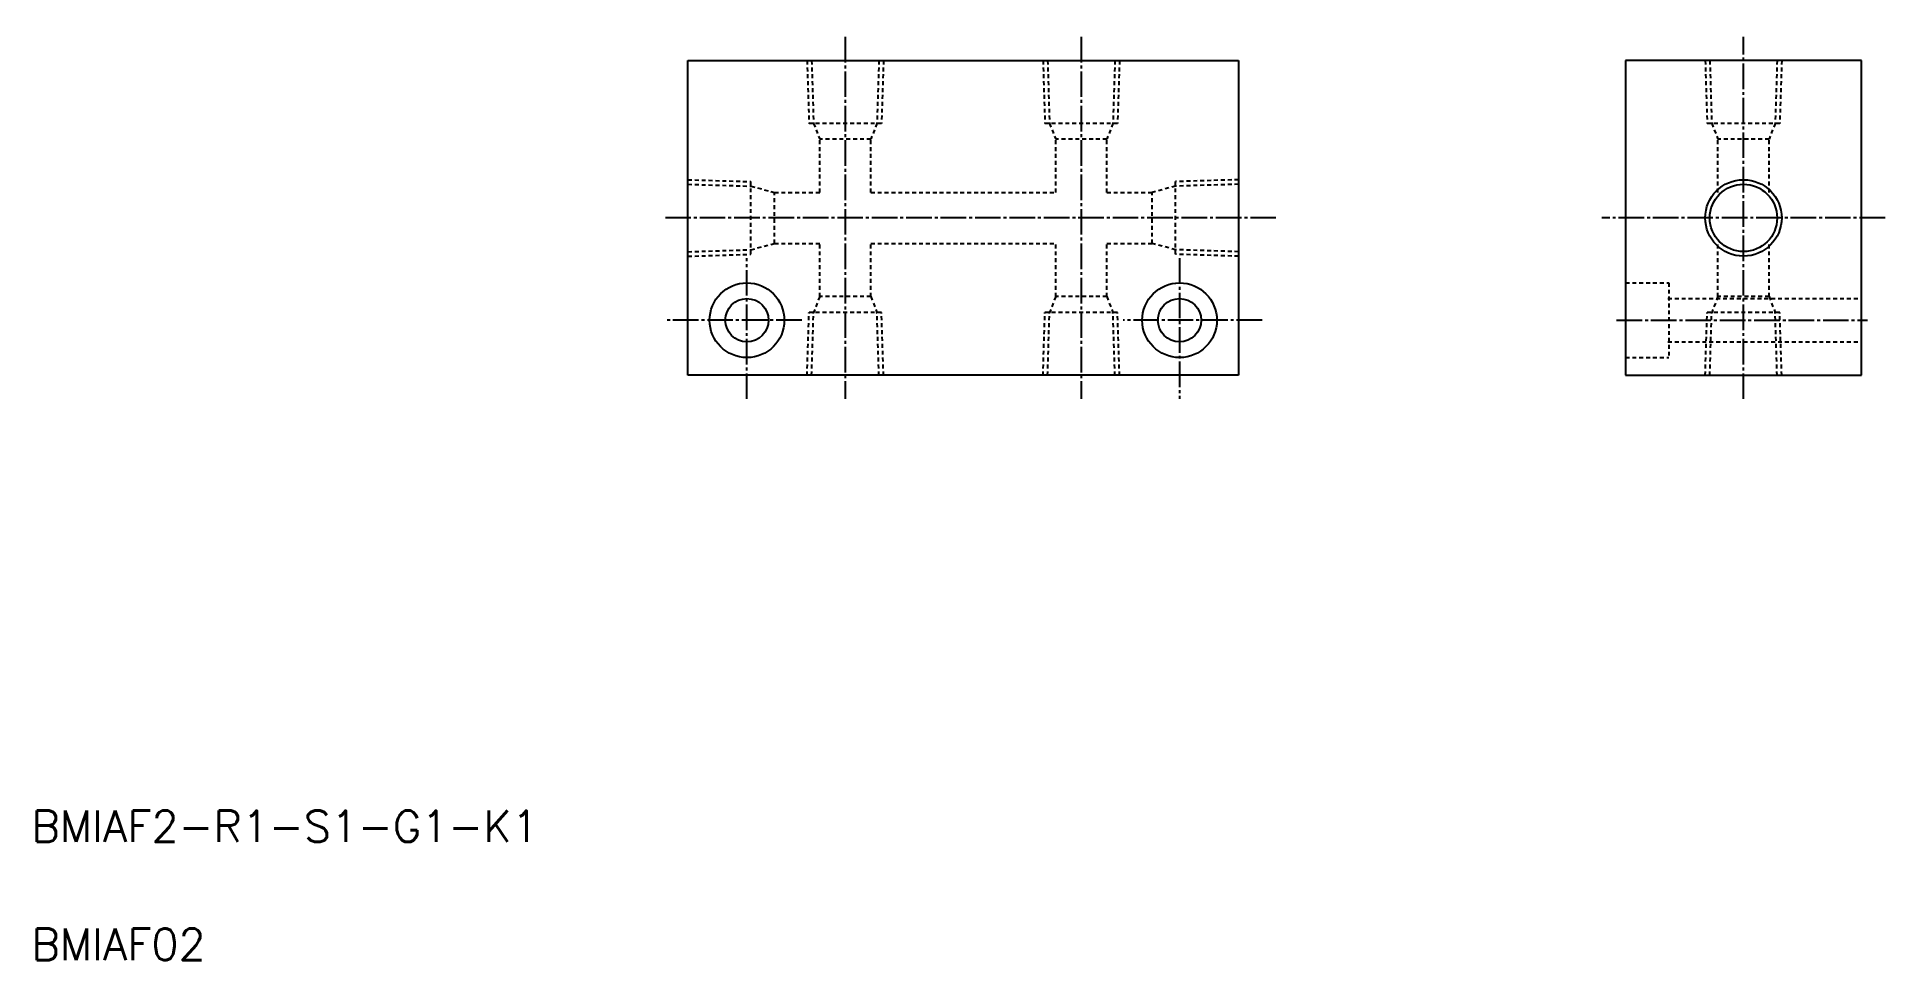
# Model space of a CAD drawing. Extents: x 11 to 246, y 10 to 127.
import ezdxf

# ---------------------------------------------------------------- set-up
doc = ezdxf.new("R2010")
doc.units = 0
doc.header["$LTSCALE"] = 0.25
doc.linetypes.add('CENTER', pattern=[17.5, 13, -1.5, 1.5, -1.5])
doc.linetypes.add('DASHED', pattern=[3.5, 2, -1.5])
doc.layers.get('0').update_dxf_attribs({"linetype": 'CONTINUOUS'})
doc.layers.add('CENTER', color=1, linetype='CENTER')
doc.styles.get("Standard").update_dxf_attribs({"font": 'txt.shx', "height": 3.2})

msp = doc.modelspace()

# ---------------------------------------------------------------- linework, layer by layer
for p, q in [((93.45, 124.31), (163.45, 124.31)), ((93.45, 84.31), (93.45, 124.31)), ((163.45, 124.31), (163.45, 84.31)), ((242.64, 124.31), (212.64, 124.31)), ((212.64, 124.31), (212.64, 84.31)), ((242.64, 84.31), (242.64, 124.31)), ((231.09, 93.81), (231.09, 93.81)), ((231.28, 93.31), (231.28, 93.31)), ((163.45, 84.31), (93.45, 84.31)), ((212.64, 84.31), (242.64, 84.31))]:
    msp.add_line(p, q)
at = {"color": 3, "linetype": 'DASHED'}
for p, q in [((108.59, 124.31), (108.84, 116.31)), ((109.17, 124.31), (109.42, 116.31)), ((117.73, 124.31), (117.48, 116.31)), ((118.31, 124.31), (118.06, 116.31)), ((138.59, 124.31), (138.84, 116.31)), ((139.17, 124.31), (139.42, 116.31)), ((147.73, 124.31), (147.48, 116.31)), ((148.31, 124.31), (148.06, 116.31)), ((222.78, 124.31), (223.03, 116.31)), ((223.36, 124.31), (223.61, 116.31)), ((231.92, 124.31), (231.67, 116.31)), ((232.5, 124.31), (232.25, 116.31)), ((118.06, 116.31), (108.84, 116.31)), ((109.42, 116.31), (110.2, 114.31)), ((117.48, 116.31), (116.7, 114.31)), ((148.06, 116.31), (138.84, 116.31)), ((139.42, 116.31), (140.2, 114.31)), ((147.48, 116.31), (146.7, 114.31)), ((232.25, 116.31), (223.03, 116.31)), ((223.61, 116.31), (224.39, 114.31)), ((231.67, 116.31), (230.89, 114.31)), ((116.7, 114.31), (110.2, 114.31)), ((110.2, 107.56), (110.2, 114.31)), ((116.7, 107.56), (116.7, 114.31)), ((140.2, 107.56), (140.2, 114.31)), ((146.7, 114.31), (140.2, 114.31)), ((146.7, 107.56), (146.7, 114.31)), ((230.89, 114.31), (224.39, 114.31)), ((224.39, 107.56), (224.39, 114.31)), ((230.89, 107.56), (230.89, 114.31)), ((93.45, 109.17), (101.45, 108.92)), ((93.45, 108.59), (101.45, 108.34)), ((101.45, 99.69), (101.45, 108.92)), ((101.45, 108.34), (104.45, 107.56)), ((155.45, 108.34), (152.45, 107.56)), ((163.45, 109.17), (155.45, 108.92)), ((155.45, 99.69), (155.45, 108.92)), ((163.45, 108.59), (155.45, 108.34)), ((104.45, 101.06), (104.45, 107.56)), ((104.45, 107.56), (110.2, 107.56)), ((116.7, 107.56), (140.2, 107.56)), ((146.7, 107.56), (152.45, 107.56)), ((152.45, 101.06), (152.45, 107.56)), ((101.45, 100.27), (104.45, 101.06)), ((104.45, 101.06), (110.2, 101.06)), ((110.2, 94.31), (110.2, 101.06)), ((116.7, 101.06), (140.2, 101.06)), ((116.7, 94.31), (116.7, 101.06)), ((140.2, 94.31), (140.2, 101.06)), ((146.7, 101.06), (152.45, 101.06)), ((146.7, 94.31), (146.7, 101.06)), ((155.45, 100.27), (152.45, 101.06)), ((224.39, 94.31), (224.39, 101.06)), ((230.89, 94.31), (230.89, 101.06)), ((93.45, 100.02), (101.45, 100.27)), ((93.45, 99.44), (101.45, 99.69)), ((163.45, 100.02), (155.45, 100.27)), ((163.45, 99.44), (155.45, 99.69)), ((110.2, 94.31), (109.42, 92.31)), ((116.7, 94.31), (110.2, 94.31)), ((116.7, 94.31), (117.48, 92.31)), ((140.2, 94.31), (139.42, 92.31)), ((146.7, 94.31), (140.2, 94.31)), ((146.7, 94.31), (147.48, 92.31)), ((212.64, 96.06), (218.14, 96.06)), ((218.04, 94.06), (242.64, 94.06)), ((218.14, 96.06), (218.14, 86.56)), ((224.39, 94.31), (223.61, 92.31)), ((230.89, 94.31), (224.39, 94.31)), ((230.89, 94.31), (231.67, 92.31)), ((108.59, 84.31), (108.84, 92.31)), ((118.06, 92.31), (108.84, 92.31)), ((109.17, 84.31), (109.42, 92.31)), ((117.73, 84.31), (117.48, 92.31)), ((118.31, 84.31), (118.06, 92.31)), ((138.59, 84.31), (138.84, 92.31)), ((148.06, 92.31), (138.84, 92.31)), ((139.17, 84.31), (139.42, 92.31)), ((147.73, 84.31), (147.48, 92.31)), ((148.31, 84.31), (148.06, 92.31)), ((222.78, 84.31), (223.03, 92.31)), ((232.25, 92.31), (223.03, 92.31)), ((223.36, 84.31), (223.61, 92.31)), ((231.92, 84.31), (231.67, 92.31)), ((232.5, 84.31), (232.25, 92.31)), ((218.04, 88.56), (242.64, 88.56)), ((212.64, 86.56), (218.14, 86.56))]:
    msp.add_line(p, q, dxfattribs=at)
at = {"color": 3}
msp.add_circle((227.64, 104.31), 4.86, dxfattribs=at)
for centre, radius in [((227.64, 104.31), 4.28), ((100.95, 91.31), 4.75), ((100.95, 91.31), 2.75), ((155.95, 91.31), 4.75), ((155.95, 91.31), 2.75)]:
    msp.add_circle(centre, radius)
at = {"layer": 'CENTER', "color": 1, "linetype": 'CENTER'}
for p, q in [((113.45, 127.31), (113.45, 81.31)), ((143.45, 127.31), (143.45, 81.31)), ((227.64, 81.31), (227.64, 127.31)), ((168.2, 104.31), (90.45, 104.31)), ((245.64, 104.31), (209.64, 104.31)), ((100.95, 81.31), (100.95, 99.18)), ((155.95, 99.18), (155.95, 81.31)), ((107.92, 91.31), (90.45, 91.31)), ((166.45, 91.31), (148.79, 91.31)), ((211.51, 91.31), (243.4, 91.31))]:
    msp.add_line(p, q, dxfattribs=at)

# ---------------------------------------------------------------- texts
for s, p in [('BMIAF2-R1-S1-G1-K1', (10, 25)), ('BMIAF02', (10, 10))]:
    msp.add_text(s, height=4).set_placement(p)

doc.saveas('drawing.dxf')
